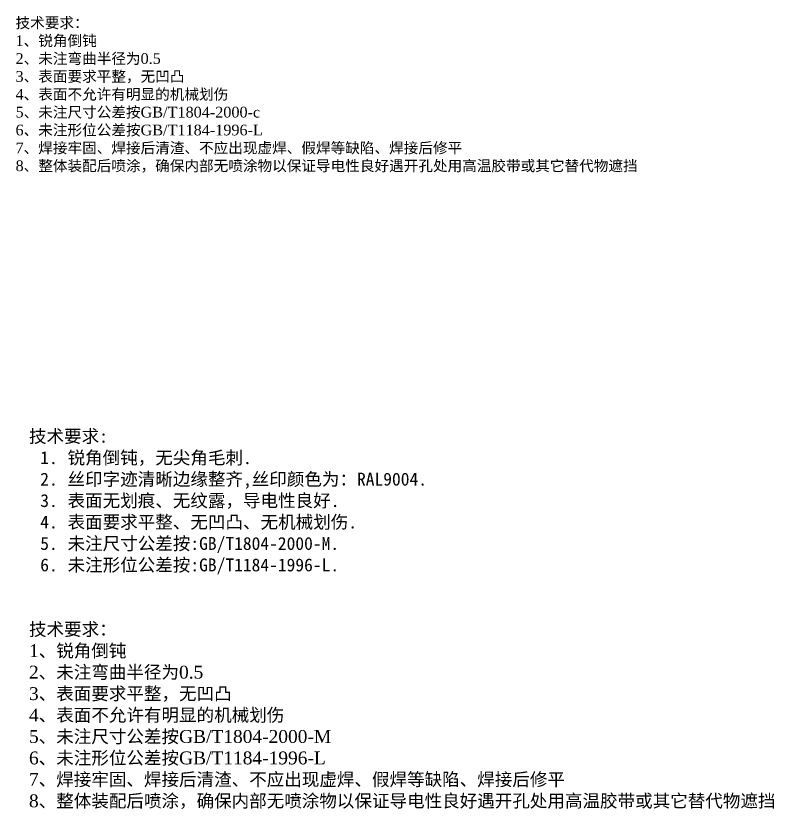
# Model space of a CAD drawing. Header units: millimetres. Extents: x -107 to 2261, y -1356 to -911.
# Drawn here: x -107.1 to 69.8, y -1331.1 to -1146.1 of the extents above; entities that cross this region are included whole.
import ezdxf

# ---------------------------------------------------------------- set-up
doc = ezdxf.new("R2010")
doc.units = ezdxf.units.MM
doc.layers.add('AM_6 @ 1', color=2, linetype='Continuous', lineweight=35)
doc.styles.add('fs', font='SIMFANG.TTF')
doc.styles.add('tnr', font='TIMES.TTF')

msp = doc.modelspace()

# ---------------------------------------------------------------- texts
at = {"layer": 'AM_6 @ 1', "color": 2, "attachment_point": 1}
for s, width, insert, char_height, style in [('{\\C0;技术要求：\\fTimes New Roman|b0|i0|c186|p18;\\P1\\fFangSong_GB2312|b0|i0|c134|p49;、锐角倒钝\\fTimes New Roman|b0|i0|c186|p18;\\P2\\fFangSong_GB2312|b0|i0|c134|p49;、未注弯曲半径为\\fTimes New Roman|b0|i0|c186|p18;0.5\\P3\\fFangSong_GB2312|b0|i0|c134|p49;、表面要求平整，无凹凸\\fTimes New Roman|b0|i0|c186|p18;\\P4\\fFangSong_GB2312|b0|i0|c134|p49;、表面不允许有明显的机械划伤\\fTimes New Roman|b0|i0|c186|p18;\\P5\\fFangSong_GB2312|b0|i0|c134|p49;、未注尺寸公差按\\fTimes New Roman|b0|i0|c186|p18;GB/T1804-2000-c\\P6\\fFangSong_GB2312|b0|i0|c134|p49;、未注形位公差按\\fTimes New Roman|b0|i0|c186|p18;GB/T1184-1996-L\\P7\\fFangSong_GB2312|b0|i0|c134|p49;、焊接牢固、焊接后清渣、不应出现虚焊、假焊等缺陷、焊接后修平\\fTimes New Roman|b0|i0|c186|p18;\\P8\\fFangSong_GB2312|b0|i0|c134|p49;、整体装配后喷涂，确保内部无喷涂物以保证导电性良好遇开孔处用高温胶带或其它替代物遮挡}', 321.01761, (-107.179, -1146.462), 2.5, 'fs'), ('{\\fFangSong_GB2312|b0|i0|c134|p49;\\C256;技术要求:\\P\\pi-9,l11.625,t9;1.^I锐角倒钝，无尖角毛刺.\\P2.^I丝印字迹清晰边缘整齐,丝印颜色为：RAL9004.\\P3.^I表面无划痕、无纹露，导电性良好.\\P4.^I表面要求平整、无凹凸、无机械划伤.\\P5.^I未注尺寸公差按:GB/T1804-2000-M.\\P6.^I未注形位公差按:GB/T1184-1996-L.\\P\\pi0,l0,tz;\\P\\P\\C0;技术要求：\\fTimes New Roman|b0|i0|c186|p18;\\P1\\fFangSong_GB2312|b0|i0|c134|p49;、锐角倒钝\\fTimes New Roman|b0|i0|c186|p18;\\P2\\fFangSong_GB2312|b0|i0|c134|p49;、未注弯曲半径为\\fTimes New Roman|b0|i0|c186|p18;0.5\\P3\\fFangSong_GB2312|b0|i0|c134|p49;、表面要求平整，无凹凸\\fTimes New Roman|b0|i0|c186|p18;\\P4\\fFangSong_GB2312|b0|i0|c134|p49;、表面不允许有明显的机械划伤\\fTimes New Roman|b0|i0|c186|p18;\\P5\\fFangSong_GB2312|b0|i0|c134|p49;、未注尺寸公差按\\fTimes New Roman|b0|i0|c186|p18;GB/T1804-2000-M\\P6\\fFangSong_GB2312|b0|i0|c134|p49;、未注形位公差按\\fTimes New Roman|b0|i0|c186|p18;GB/T1184-1996-L\\P7\\fFangSong_GB2312|b0|i0|c134|p49;、焊接牢固、焊接后清渣、不应出现虚焊、假焊等缺陷、焊接后修平\\fTimes New Roman|b0|i0|c186|p18;\\P8\\fFangSong_GB2312|b0|i0|c134|p49;、整体装配后喷涂，确保内部无喷涂物以保证导电性良好遇开孔处用高温胶带或其它替代物遮挡}', 182.96321, (-104.045, -1242.626), 3, 'tnr')]:
    msp.add_mtext_dynamic_manual_height_columns(s, width=width, gutter_width=12.5, heights=[0], dxfattribs=dict(at, insert=insert, char_height=char_height, style=style))

doc.saveas('drawing.dxf')
